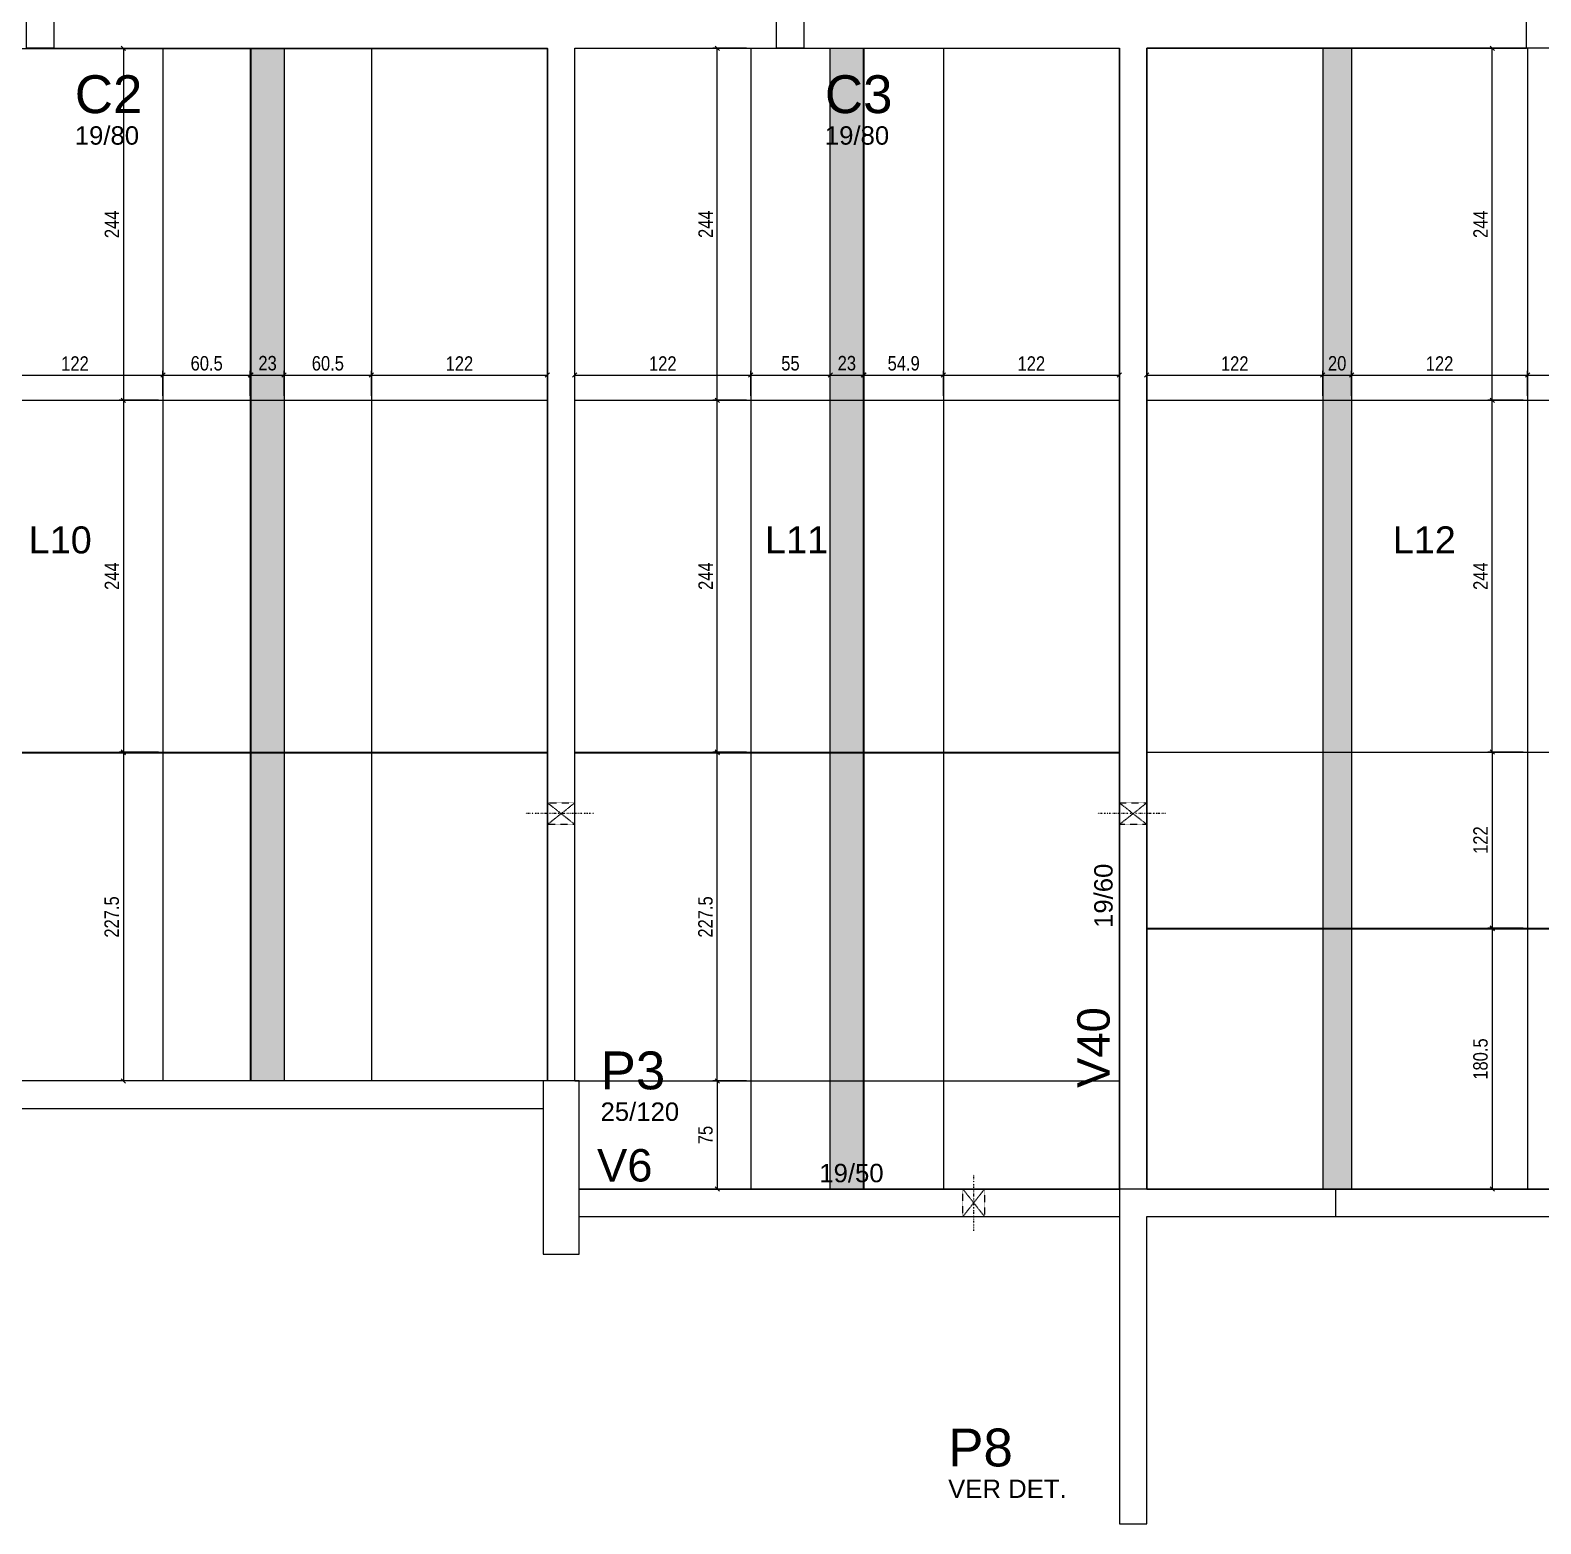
# Model space of a CAD drawing. Extents: x -9556 to -2786, y 930 to 5130.
# Drawn here: x -7998 to -6951, y 3022 to 4058 of the extents above; entities that cross this region are included whole.
import ezdxf

# ---------------------------------------------------------------- set-up
doc = ezdxf.new("R2010")
doc.units = 0
doc.linetypes.add('ESTILO_TQS_0004', pattern=[2, 0.5, -0.4, 0.1, -0.4, 0.1, -0.5])
doc.linetypes.add('HIDDEN2', pattern=[0.1875, 0.125, -0.0625])
for name, color, linetype in [('1', 3, 'Continuous'), ('200', 1, 'HIDDEN2'), ('205', 1, 'ESTILO_TQS_0004'), ('210', 3, 'HIDDEN2'), ('212', 3, 'Continuous'), ('213', 3, 'Continuous'), ('220', 5, 'Continuous'), ('222', 6, 'Continuous'), ('226', 4, 'Continuous'), ('233', 6, 'Continuous'), ('COTA', 2, 'Continuous'), ('Hachura', 7, 'Continuous'), ('Painéis', 200, 'Continuous')]:
    doc.layers.add(name, color=color, linetype=linetype)
doc.styles.add('COTA TECNICA-50', font='techl___.ttf', dxfattribs={"height": 10})
doc.styles.get("Standard").update_dxf_attribs({"font": 'arial.ttf'})
doc.dimstyles.new('COTA PAINEL-50', dxfattribs={"dimtxt": 10, "dimasz": 3, "dimexe": 3, "dimexo": 3, "dimgap": 3, "dimtad": 1, "dimdec": 1, "dimzin": 9, "dimdsep": 46, "dimtxsty": 'COTA TECNICA-50', "dimblk1": 'OBLIQUE', "dimblk2": 'OBLIQUE', "dimsah": 1, "dimcen": 0.9, "dimclrd": 4, "dimclre": 4, "dimclrt": 240, "dimadec": 1, "dimazin": 3, "dimtfac": 1, "dimtdec": 1, "dimtmove": 0, "dimatfit": 3, "dimfxl": 0, "dimtolj": 1, "dimtzin": 12, "dimarcsym": 0})

# ---------------------------------------------------------------- blocks, each defined once
blk = doc.blocks.new('_Oblique')
at = {"color": 0, "linetype": 'ByBlock', "lineweight": -2}
blk.add_line((-0.5, -0.5), (0.5, 0.5), dxfattribs=at)
blk = doc.blocks.new('*D71')
at = {"layer": 'COTA', "color": 4, "lineweight": -2}
for p, q in [((-7844.8, 3804.4), (-7844.8, 3821.8)), ((-7844.8, 3818.8), (-7821.8, 3818.8)), ((-7821.8, 3804.4), (-7821.8, 3821.8))]:
    blk.add_line(p, q, dxfattribs=at)
at = {"layer": 'Defpoints', "color": 0}
for p in [(-7821.8, 3818.8), (-7844.8, 3801.4), (-7821.8, 3801.4)]:
    blk.add_point(p, dxfattribs=at)
at = {"layer": 'COTA', "color": 4, "lineweight": -2, "xscale": 3, "yscale": 3, "zscale": 3, "rotation": 180}
blk.add_blockref('_Oblique', (-7844.8, 3818.8), dxfattribs=at)
at = {"layer": 'COTA', "color": 4, "lineweight": -2, "xscale": 3, "yscale": 3, "zscale": 3}
blk.add_blockref('_Oblique', (-7821.8, 3818.8), dxfattribs=at)
at = {"layer": 'COTA', "color": 240, "insert": (-7833.3, 3827), "char_height": 10, "attachment_point": 5, "style": 'COTA TECNICA-50'}
blk.add_mtext('\\A1;23', dxfattribs=at)
blk = doc.blocks.new('*D72')
at = {"layer": 'COTA', "color": 4, "lineweight": -2}
for p, q in [((-7821.8, 3804.4), (-7821.8, 3821.8)), ((-7821.8, 3818.8), (-7761.3, 3818.8)), ((-7761.3, 3804.4), (-7761.3, 3821.8))]:
    blk.add_line(p, q, dxfattribs=at)
at = {"layer": 'Defpoints', "color": 0}
for p in [(-7761.3, 3818.8), (-7821.8, 3801.4), (-7761.3, 3801.4)]:
    blk.add_point(p, dxfattribs=at)
at = {"layer": 'COTA', "color": 4, "lineweight": -2, "xscale": 3, "yscale": 3, "zscale": 3, "rotation": 180}
blk.add_blockref('_Oblique', (-7821.8, 3818.8), dxfattribs=at)
at = {"layer": 'COTA', "color": 4, "lineweight": -2, "xscale": 3, "yscale": 3, "zscale": 3}
blk.add_blockref('_Oblique', (-7761.3, 3818.8), dxfattribs=at)
at = {"layer": 'COTA', "color": 240, "insert": (-7791.5, 3826.9), "char_height": 10, "attachment_point": 5, "style": 'COTA TECNICA-50'}
blk.add_mtext('\\A1;60.5', dxfattribs=at)
blk = doc.blocks.new('*D73')
at = {"layer": 'COTA', "color": 4, "lineweight": -2}
for p, q in [((-7761.3, 3804.4), (-7761.3, 3821.8)), ((-7761.3, 3818.8), (-7639.3, 3818.8)), ((-7639.3, 3804.4), (-7639.3, 3821.8))]:
    blk.add_line(p, q, dxfattribs=at)
at = {"layer": 'Defpoints', "color": 0}
for p in [(-7639.3, 3818.8), (-7639.3, 3801.4), (-7761.3, 3801.4)]:
    blk.add_point(p, dxfattribs=at)
at = {"layer": 'COTA', "color": 4, "lineweight": -2, "xscale": 3, "yscale": 3, "zscale": 3, "rotation": 180}
blk.add_blockref('_Oblique', (-7761.3, 3818.8), dxfattribs=at)
at = {"layer": 'COTA', "color": 4, "lineweight": -2, "xscale": 3, "yscale": 3, "zscale": 3}
blk.add_blockref('_Oblique', (-7639.3, 3818.8), dxfattribs=at)
at = {"layer": 'COTA', "color": 240, "insert": (-7700.3, 3826.8), "char_height": 10, "attachment_point": 5, "style": 'COTA TECNICA-50'}
blk.add_mtext('\\A1;122', dxfattribs=at)
blk = doc.blocks.new('*D74')
at = {"layer": 'COTA', "color": 4, "lineweight": -2}
for p, q in [((-8027.8, 3804.3), (-8027.8, 3821.8)), ((-8027.8, 3818.8), (-7905.8, 3818.8)), ((-7905.8, 3804.4), (-7905.8, 3821.8))]:
    blk.add_line(p, q, dxfattribs=at)
at = {"layer": 'Defpoints', "color": 0}
for p in [(-7905.8, 3818.8), (-8027.8, 3801.3), (-7905.8, 3801.4)]:
    blk.add_point(p, dxfattribs=at)
at = {"layer": 'COTA', "color": 4, "lineweight": -2, "xscale": 3, "yscale": 3, "zscale": 3, "rotation": 180}
blk.add_blockref('_Oblique', (-8027.8, 3818.8), dxfattribs=at)
at = {"layer": 'COTA', "color": 4, "lineweight": -2, "xscale": 3, "yscale": 3, "zscale": 3}
blk.add_blockref('_Oblique', (-7905.8, 3818.8), dxfattribs=at)
at = {"layer": 'COTA', "color": 240, "insert": (-7966.8, 3826.8), "char_height": 10, "attachment_point": 5, "style": 'COTA TECNICA-50'}
blk.add_mtext('\\A1;122', dxfattribs=at)
blk = doc.blocks.new('*D75')
at = {"layer": 'COTA', "color": 4, "lineweight": -2}
for p, q in [((-7905.8, 3804.4), (-7905.8, 3821.8)), ((-7905.8, 3818.8), (-7845.3, 3818.8)), ((-7845.3, 3804.4), (-7845.3, 3821.8))]:
    blk.add_line(p, q, dxfattribs=at)
at = {"layer": 'Defpoints', "color": 0}
for p in [(-7845.3, 3818.8), (-7905.8, 3801.4), (-7845.3, 3801.4)]:
    blk.add_point(p, dxfattribs=at)
at = {"layer": 'COTA', "color": 4, "lineweight": -2, "xscale": 3, "yscale": 3, "zscale": 3, "rotation": 180}
blk.add_blockref('_Oblique', (-7905.8, 3818.8), dxfattribs=at)
at = {"layer": 'COTA', "color": 4, "lineweight": -2, "xscale": 3, "yscale": 3, "zscale": 3}
blk.add_blockref('_Oblique', (-7845.3, 3818.8), dxfattribs=at)
at = {"layer": 'COTA', "color": 240, "insert": (-7875.5, 3826.9), "char_height": 10, "attachment_point": 5, "style": 'COTA TECNICA-50'}
blk.add_mtext('\\A1;60.5', dxfattribs=at)
blk = doc.blocks.new('*D76')
at = {"layer": 'COTA', "color": 4, "lineweight": -2}
for p, q in [((-7908.8, 4045.3), (-7936.2, 4045.3)), ((-7933.2, 4045.3), (-7933.2, 3801.4)), ((-7908.8, 3801.4), (-7936.2, 3801.4))]:
    blk.add_line(p, q, dxfattribs=at)
at = {"layer": 'Defpoints', "color": 0}
for p in [(-7905.8, 4045.3), (-7933.2, 3801.4), (-7905.8, 3801.4)]:
    blk.add_point(p, dxfattribs=at)
at = {"layer": 'COTA', "color": 4, "lineweight": -2, "xscale": 3, "yscale": 3, "zscale": 3}
for p, rotation in [((-7933.2, 4045.3), 90), ((-7933.2, 3801.4), 270)]:
    blk.add_blockref('_Oblique', p, dxfattribs=dict(at, rotation=rotation))
at = {"layer": 'COTA', "color": 240, "insert": (-7941.2, 3923.3), "char_height": 10, "attachment_point": 5, "rotation": 90, "style": 'COTA TECNICA-50'}
blk.add_mtext('\\A1;244', dxfattribs=at)
blk = doc.blocks.new('*D77')
at = {"layer": 'COTA', "color": 4, "lineweight": -2}
for p, q in [((-7908.8, 3801.4), (-7936.2, 3801.4)), ((-7933.2, 3801.4), (-7933.2, 3557.4)), ((-7908.8, 3557.4), (-7936.2, 3557.4))]:
    blk.add_line(p, q, dxfattribs=at)
at = {"layer": 'Defpoints', "color": 0}
for p in [(-7905.8, 3801.4), (-7933.2, 3557.4), (-7905.8, 3557.4)]:
    blk.add_point(p, dxfattribs=at)
at = {"layer": 'COTA', "color": 4, "lineweight": -2, "xscale": 3, "yscale": 3, "zscale": 3}
for p, rotation in [((-7933.2, 3801.4), 90), ((-7933.2, 3557.4), 270)]:
    blk.add_blockref('_Oblique', p, dxfattribs=dict(at, rotation=rotation))
at = {"layer": 'COTA', "color": 240, "insert": (-7941.2, 3679.4), "char_height": 10, "attachment_point": 5, "rotation": 90, "style": 'COTA TECNICA-50'}
blk.add_mtext('\\A1;244', dxfattribs=at)
blk = doc.blocks.new('*D78')
at = {"layer": 'COTA', "color": 4, "lineweight": -2}
for p, q in [((-7908.8, 3556.9), (-7936.2, 3556.9)), ((-7933.2, 3556.9), (-7933.2, 3329.4)), ((-7908.8, 3329.4), (-7936.2, 3329.4))]:
    blk.add_line(p, q, dxfattribs=at)
at = {"layer": 'Defpoints', "color": 0}
for p in [(-7905.8, 3556.9), (-7933.2, 3329.4), (-7905.8, 3329.4)]:
    blk.add_point(p, dxfattribs=at)
at = {"layer": 'COTA', "color": 4, "lineweight": -2, "xscale": 3, "yscale": 3, "zscale": 3}
for p, rotation in [((-7933.2, 3556.9), 90), ((-7933.2, 3329.4), 270)]:
    blk.add_blockref('_Oblique', p, dxfattribs=dict(at, rotation=rotation))
at = {"layer": 'COTA', "color": 240, "insert": (-7941.3, 3443.1), "char_height": 10, "attachment_point": 5, "rotation": 90, "style": 'COTA TECNICA-50'}
blk.add_mtext('\\A1;227.5', dxfattribs=at)
blk = doc.blocks.new('*D79')
at = {"layer": 'COTA', "color": 4, "lineweight": -2}
for p, q in [((-7620.3, 3804.4), (-7620.3, 3821.8)), ((-7620.3, 3818.8), (-7498.3, 3818.8)), ((-7498.3, 3804.4), (-7498.3, 3821.8))]:
    blk.add_line(p, q, dxfattribs=at)
at = {"layer": 'Defpoints', "color": 0}
for p in [(-7498.3, 3818.8), (-7620.3, 3801.4), (-7498.3, 3801.4)]:
    blk.add_point(p, dxfattribs=at)
at = {"layer": 'COTA', "color": 4, "lineweight": -2, "xscale": 3, "yscale": 3, "zscale": 3, "rotation": 180}
blk.add_blockref('_Oblique', (-7620.3, 3818.8), dxfattribs=at)
at = {"layer": 'COTA', "color": 4, "lineweight": -2, "xscale": 3, "yscale": 3, "zscale": 3}
blk.add_blockref('_Oblique', (-7498.3, 3818.8), dxfattribs=at)
at = {"layer": 'COTA', "color": 240, "insert": (-7559.3, 3826.8), "char_height": 10, "attachment_point": 5, "style": 'COTA TECNICA-50'}
blk.add_mtext('\\A1;122', dxfattribs=at)
blk = doc.blocks.new('*D80')
at = {"layer": 'COTA', "color": 4, "lineweight": -2}
for p, q in [((-7498.3, 3804.4), (-7498.3, 3821.8)), ((-7498.3, 3818.8), (-7443.2, 3818.8)), ((-7443.2, 3804.4), (-7443.2, 3821.8))]:
    blk.add_line(p, q, dxfattribs=at)
at = {"layer": 'Defpoints', "color": 0}
for p in [(-7443.2, 3818.8), (-7498.3, 3801.4), (-7443.2, 3801.4)]:
    blk.add_point(p, dxfattribs=at)
at = {"layer": 'COTA', "color": 4, "lineweight": -2, "xscale": 3, "yscale": 3, "zscale": 3, "rotation": 180}
blk.add_blockref('_Oblique', (-7498.3, 3818.8), dxfattribs=at)
at = {"layer": 'COTA', "color": 4, "lineweight": -2, "xscale": 3, "yscale": 3, "zscale": 3}
blk.add_blockref('_Oblique', (-7443.2, 3818.8), dxfattribs=at)
at = {"layer": 'COTA', "color": 240, "insert": (-7470.8, 3826.9), "char_height": 10, "attachment_point": 5, "style": 'COTA TECNICA-50'}
blk.add_mtext('\\A1;55', dxfattribs=at)
blk = doc.blocks.new('*D81')
at = {"layer": 'COTA', "color": 4, "lineweight": -2}
for p, q in [((-7443.2, 3804.4), (-7443.2, 3821.8)), ((-7443.2, 3818.8), (-7420.2, 3818.8)), ((-7420.2, 3804.4), (-7420.2, 3821.8))]:
    blk.add_line(p, q, dxfattribs=at)
at = {"layer": 'Defpoints', "color": 0}
for p in [(-7420.2, 3818.8), (-7443.2, 3801.4), (-7420.2, 3801.4)]:
    blk.add_point(p, dxfattribs=at)
at = {"layer": 'COTA', "color": 4, "lineweight": -2, "xscale": 3, "yscale": 3, "zscale": 3, "rotation": 180}
blk.add_blockref('_Oblique', (-7443.2, 3818.8), dxfattribs=at)
at = {"layer": 'COTA', "color": 4, "lineweight": -2, "xscale": 3, "yscale": 3, "zscale": 3}
blk.add_blockref('_Oblique', (-7420.2, 3818.8), dxfattribs=at)
at = {"layer": 'COTA', "color": 240, "insert": (-7431.7, 3827), "char_height": 10, "attachment_point": 5, "style": 'COTA TECNICA-50'}
blk.add_mtext('\\A1;23', dxfattribs=at)
blk = doc.blocks.new('*D82')
at = {"layer": 'COTA', "color": 4, "lineweight": -2}
for p, q in [((-7419.7, 3804.4), (-7419.7, 3821.8)), ((-7419.7, 3818.8), (-7364.8, 3818.8)), ((-7364.8, 3804.4), (-7364.8, 3821.8))]:
    blk.add_line(p, q, dxfattribs=at)
at = {"layer": 'Defpoints', "color": 0}
for p in [(-7364.8, 3818.8), (-7419.7, 3801.4), (-7364.8, 3801.4)]:
    blk.add_point(p, dxfattribs=at)
at = {"layer": 'COTA', "color": 4, "lineweight": -2, "xscale": 3, "yscale": 3, "zscale": 3, "rotation": 180}
blk.add_blockref('_Oblique', (-7419.7, 3818.8), dxfattribs=at)
at = {"layer": 'COTA', "color": 4, "lineweight": -2, "xscale": 3, "yscale": 3, "zscale": 3}
blk.add_blockref('_Oblique', (-7364.8, 3818.8), dxfattribs=at)
at = {"layer": 'COTA', "color": 240, "insert": (-7392.3, 3826.9), "char_height": 10, "attachment_point": 5, "style": 'COTA TECNICA-50'}
blk.add_mtext('\\A1;54.9', dxfattribs=at)
blk = doc.blocks.new('*D83')
at = {"layer": 'COTA', "color": 4, "lineweight": -2}
for p, q in [((-7364.8, 3804.4), (-7364.8, 3821.8)), ((-7364.8, 3818.8), (-7242.8, 3818.8)), ((-7242.8, 3804.4), (-7242.8, 3821.8))]:
    blk.add_line(p, q, dxfattribs=at)
at = {"layer": 'Defpoints', "color": 0}
for p in [(-7242.8, 3818.8), (-7364.8, 3801.4), (-7242.8, 3801.4)]:
    blk.add_point(p, dxfattribs=at)
at = {"layer": 'COTA', "color": 4, "lineweight": -2, "xscale": 3, "yscale": 3, "zscale": 3, "rotation": 180}
blk.add_blockref('_Oblique', (-7364.8, 3818.8), dxfattribs=at)
at = {"layer": 'COTA', "color": 4, "lineweight": -2, "xscale": 3, "yscale": 3, "zscale": 3}
blk.add_blockref('_Oblique', (-7242.8, 3818.8), dxfattribs=at)
at = {"layer": 'COTA', "color": 240, "insert": (-7303.8, 3826.8), "char_height": 10, "attachment_point": 5, "style": 'COTA TECNICA-50'}
blk.add_mtext('\\A1;122', dxfattribs=at)
blk = doc.blocks.new('*D84')
at = {"layer": 'COTA', "color": 4, "lineweight": -2}
for p, q in [((-7501.3, 3801.4), (-7524.5, 3801.4)), ((-7521.5, 3557.4), (-7521.5, 3801.4)), ((-7501.3, 3557.4), (-7524.5, 3557.4))]:
    blk.add_line(p, q, dxfattribs=at)
at = {"layer": 'Defpoints', "color": 0}
for p in [(-7521.5, 3801.4), (-7498.3, 3801.4), (-7498.3, 3557.4)]:
    blk.add_point(p, dxfattribs=at)
at = {"layer": 'COTA', "color": 4, "lineweight": -2, "xscale": 3, "yscale": 3, "zscale": 3}
for p, rotation in [((-7521.5, 3801.4), 90), ((-7521.5, 3557.4), 270)]:
    blk.add_blockref('_Oblique', p, dxfattribs=dict(at, rotation=rotation))
at = {"layer": 'COTA', "color": 240, "insert": (-7529.6, 3679.4), "char_height": 10, "attachment_point": 5, "rotation": 90, "style": 'COTA TECNICA-50'}
blk.add_mtext('\\A1;244', dxfattribs=at)
blk = doc.blocks.new('*D85')
at = {"layer": 'COTA', "color": 4, "lineweight": -2}
for p, q in [((-7501.3, 4045.4), (-7524.5, 4045.4)), ((-7521.5, 3801.4), (-7521.5, 4045.4)), ((-7501.3, 3801.4), (-7524.5, 3801.4))]:
    blk.add_line(p, q, dxfattribs=at)
at = {"layer": 'Defpoints', "color": 0}
for p in [(-7521.5, 4045.4), (-7498.3, 4045.4), (-7498.3, 3801.4)]:
    blk.add_point(p, dxfattribs=at)
at = {"layer": 'COTA', "color": 4, "lineweight": -2, "xscale": 3, "yscale": 3, "zscale": 3}
for p, rotation in [((-7521.5, 4045.4), 90), ((-7521.5, 3801.4), 270)]:
    blk.add_blockref('_Oblique', p, dxfattribs=dict(at, rotation=rotation))
at = {"layer": 'COTA', "color": 240, "insert": (-7529.6, 3923.4), "char_height": 10, "attachment_point": 5, "rotation": 90, "style": 'COTA TECNICA-50'}
blk.add_mtext('\\A1;244', dxfattribs=at)
blk = doc.blocks.new('*D86')
at = {"layer": 'COTA', "color": 4, "lineweight": -2}
for p, q in [((-7501.3, 3556.9), (-7524.5, 3556.9)), ((-7521.5, 3329.4), (-7521.5, 3556.9)), ((-7501.3, 3329.4), (-7524.5, 3329.4))]:
    blk.add_line(p, q, dxfattribs=at)
at = {"layer": 'Defpoints', "color": 0}
for p in [(-7521.5, 3556.9), (-7498.3, 3556.9), (-7498.3, 3329.4)]:
    blk.add_point(p, dxfattribs=at)
at = {"layer": 'COTA', "color": 4, "lineweight": -2, "xscale": 3, "yscale": 3, "zscale": 3}
for p, rotation in [((-7521.5, 3556.9), 90), ((-7521.5, 3329.4), 270)]:
    blk.add_blockref('_Oblique', p, dxfattribs=dict(at, rotation=rotation))
at = {"layer": 'COTA', "color": 240, "insert": (-7529.7, 3443.1), "char_height": 10, "attachment_point": 5, "rotation": 90, "style": 'COTA TECNICA-50'}
blk.add_mtext('\\A1;227.5', dxfattribs=at)
blk = doc.blocks.new('*D87')
at = {"layer": 'COTA', "color": 4, "lineweight": -2}
for p, q in [((-7501.3, 3329.4), (-7524.5, 3329.4)), ((-7521.5, 3329.4), (-7521.5, 3254.4)), ((-7501.3, 3254.4), (-7524.5, 3254.4))]:
    blk.add_line(p, q, dxfattribs=at)
at = {"layer": 'Defpoints', "color": 0}
for p in [(-7498.3, 3329.4), (-7521.5, 3254.4), (-7498.3, 3254.4)]:
    blk.add_point(p, dxfattribs=at)
at = {"layer": 'COTA', "color": 4, "lineweight": -2, "xscale": 3, "yscale": 3, "zscale": 3}
for p, rotation in [((-7521.5, 3329.4), 90), ((-7521.5, 3254.4), 270)]:
    blk.add_blockref('_Oblique', p, dxfattribs=dict(at, rotation=rotation))
at = {"layer": 'COTA', "color": 240, "insert": (-7529.7, 3291.9), "char_height": 10, "attachment_point": 5, "rotation": 90, "style": 'COTA TECNICA-50'}
blk.add_mtext('\\A1;75', dxfattribs=at)
blk = doc.blocks.new('*D98')
at = {"layer": 'COTA', "color": 4, "lineweight": -2}
for p, q in [((-7223.8, 3804.4), (-7223.8, 3821.8)), ((-7223.8, 3818.8), (-7101.8, 3818.8)), ((-7101.8, 3804.4), (-7101.8, 3821.8))]:
    blk.add_line(p, q, dxfattribs=at)
at = {"layer": 'Defpoints', "color": 0}
for p in [(-7101.8, 3818.8), (-7223.8, 3801.4), (-7101.8, 3801.4)]:
    blk.add_point(p, dxfattribs=at)
at = {"layer": 'COTA', "color": 4, "lineweight": -2, "xscale": 3, "yscale": 3, "zscale": 3, "rotation": 180}
blk.add_blockref('_Oblique', (-7223.8, 3818.8), dxfattribs=at)
at = {"layer": 'COTA', "color": 4, "lineweight": -2, "xscale": 3, "yscale": 3, "zscale": 3}
blk.add_blockref('_Oblique', (-7101.8, 3818.8), dxfattribs=at)
at = {"layer": 'COTA', "color": 240, "insert": (-7162.8, 3826.8), "char_height": 10, "attachment_point": 5, "style": 'COTA TECNICA-50'}
blk.add_mtext('\\A1;122', dxfattribs=at)
blk = doc.blocks.new('*D99')
at = {"layer": 'COTA', "color": 4, "lineweight": -2}
for p, q in [((-7101.8, 3804.4), (-7101.8, 3821.8)), ((-7101.8, 3818.8), (-7081.8, 3818.8)), ((-7081.8, 3804.4), (-7081.8, 3821.8))]:
    blk.add_line(p, q, dxfattribs=at)
at = {"layer": 'Defpoints', "color": 0}
for p in [(-7081.8, 3818.8), (-7101.8, 3801.4), (-7081.8, 3801.4)]:
    blk.add_point(p, dxfattribs=at)
at = {"layer": 'COTA', "color": 4, "lineweight": -2, "xscale": 3, "yscale": 3, "zscale": 3, "rotation": 180}
blk.add_blockref('_Oblique', (-7101.8, 3818.8), dxfattribs=at)
at = {"layer": 'COTA', "color": 4, "lineweight": -2, "xscale": 3, "yscale": 3, "zscale": 3}
blk.add_blockref('_Oblique', (-7081.8, 3818.8), dxfattribs=at)
at = {"layer": 'COTA', "color": 240, "insert": (-7091.8, 3826.9), "char_height": 10, "attachment_point": 5, "style": 'COTA TECNICA-50'}
blk.add_mtext('\\A1;20', dxfattribs=at)
blk = doc.blocks.new('*D100')
at = {"layer": 'COTA', "color": 4, "lineweight": -2}
for p, q in [((-7081.8, 3804.4), (-7081.8, 3821.8)), ((-7081.8, 3818.8), (-6959.8, 3818.8)), ((-6959.8, 3804.4), (-6959.8, 3821.8))]:
    blk.add_line(p, q, dxfattribs=at)
at = {"layer": 'Defpoints', "color": 0}
for p in [(-6959.8, 3818.8), (-7081.8, 3801.4), (-6959.8, 3801.4)]:
    blk.add_point(p, dxfattribs=at)
at = {"layer": 'COTA', "color": 4, "lineweight": -2, "xscale": 3, "yscale": 3, "zscale": 3, "rotation": 180}
blk.add_blockref('_Oblique', (-7081.8, 3818.8), dxfattribs=at)
at = {"layer": 'COTA', "color": 4, "lineweight": -2, "xscale": 3, "yscale": 3, "zscale": 3}
blk.add_blockref('_Oblique', (-6959.8, 3818.8), dxfattribs=at)
at = {"layer": 'COTA', "color": 240, "insert": (-7020.8, 3826.8), "char_height": 10, "attachment_point": 5, "style": 'COTA TECNICA-50'}
blk.add_mtext('\\A1;122', dxfattribs=at)
blk = doc.blocks.new('*D101')
at = {"layer": 'COTA', "color": 4, "lineweight": -2}
for p, q in [((-6959.8, 3804.4), (-6959.8, 3821.8)), ((-6959.8, 3818.8), (-6908.3, 3818.8)), ((-6908.3, 3804.4), (-6908.3, 3821.8))]:
    blk.add_line(p, q, dxfattribs=at)
at = {"layer": 'Defpoints', "color": 0}
for p in [(-6908.3, 3818.8), (-6959.8, 3801.4), (-6908.3, 3801.4)]:
    blk.add_point(p, dxfattribs=at)
at = {"layer": 'COTA', "color": 4, "lineweight": -2, "xscale": 3, "yscale": 3, "zscale": 3, "rotation": 180}
blk.add_blockref('_Oblique', (-6959.8, 3818.8), dxfattribs=at)
at = {"layer": 'COTA', "color": 4, "lineweight": -2, "xscale": 3, "yscale": 3, "zscale": 3}
blk.add_blockref('_Oblique', (-6908.3, 3818.8), dxfattribs=at)
at = {"layer": 'COTA', "color": 240, "insert": (-6934, 3826.9), "char_height": 10, "attachment_point": 5, "style": 'COTA TECNICA-50'}
blk.add_mtext('\\A1;51.5', dxfattribs=at)
blk = doc.blocks.new('*D104')
at = {"layer": 'COTA', "color": 4, "lineweight": -2}
for p, q in [((-6962.8, 3801.4), (-6987.3, 3801.4)), ((-6984.3, 3557.4), (-6984.3, 3801.4)), ((-6962.8, 3557.4), (-6987.3, 3557.4))]:
    blk.add_line(p, q, dxfattribs=at)
at = {"layer": 'Defpoints', "color": 0}
for p in [(-6984.3, 3801.4), (-6959.8, 3801.4), (-6959.8, 3557.4)]:
    blk.add_point(p, dxfattribs=at)
at = {"layer": 'COTA', "color": 4, "lineweight": -2, "xscale": 3, "yscale": 3, "zscale": 3}
for p, rotation in [((-6984.3, 3801.4), 90), ((-6984.3, 3557.4), 270)]:
    blk.add_blockref('_Oblique', p, dxfattribs=dict(at, rotation=rotation))
at = {"layer": 'COTA', "color": 240, "insert": (-6992.4, 3679.4), "char_height": 10, "attachment_point": 5, "rotation": 90, "style": 'COTA TECNICA-50'}
blk.add_mtext('\\A1;244', dxfattribs=at)
blk = doc.blocks.new('*D105')
at = {"layer": 'COTA', "color": 4, "lineweight": -2}
for p, q in [((-6962.8, 4045.4), (-6987.3, 4045.4)), ((-6984.3, 3801.4), (-6984.3, 4045.4)), ((-6962.8, 3801.4), (-6987.3, 3801.4))]:
    blk.add_line(p, q, dxfattribs=at)
at = {"layer": 'Defpoints', "color": 0}
for p in [(-6984.3, 4045.4), (-6959.8, 4045.4), (-6959.8, 3801.4)]:
    blk.add_point(p, dxfattribs=at)
at = {"layer": 'COTA', "color": 4, "lineweight": -2, "xscale": 3, "yscale": 3, "zscale": 3}
for p, rotation in [((-6984.3, 4045.4), 90), ((-6984.3, 3801.4), 270)]:
    blk.add_blockref('_Oblique', p, dxfattribs=dict(at, rotation=rotation))
at = {"layer": 'COTA', "color": 240, "insert": (-6992.4, 3923.4), "char_height": 10, "attachment_point": 5, "rotation": 90, "style": 'COTA TECNICA-50'}
blk.add_mtext('\\A1;244', dxfattribs=at)
blk = doc.blocks.new('*D106')
at = {"layer": 'COTA', "color": 4, "lineweight": -2}
for p, q in [((-6962.8, 3557.4), (-6987.3, 3557.4)), ((-6984.3, 3557.4), (-6984.3, 3435.4)), ((-6962.8, 3435.4), (-6987.3, 3435.4))]:
    blk.add_line(p, q, dxfattribs=at)
at = {"layer": 'Defpoints', "color": 0}
for p in [(-6959.8, 3557.4), (-6984.3, 3435.4), (-6959.8, 3435.4)]:
    blk.add_point(p, dxfattribs=at)
at = {"layer": 'COTA', "color": 4, "lineweight": -2, "xscale": 3, "yscale": 3, "zscale": 3}
for p, rotation in [((-6984.3, 3557.4), 90), ((-6984.3, 3435.4), 270)]:
    blk.add_blockref('_Oblique', p, dxfattribs=dict(at, rotation=rotation))
at = {"layer": 'COTA', "color": 240, "insert": (-6992.4, 3496.4), "char_height": 10, "attachment_point": 5, "rotation": 90, "style": 'COTA TECNICA-50'}
blk.add_mtext('\\A1;122', dxfattribs=at)
blk = doc.blocks.new('*D107')
at = {"layer": 'COTA', "color": 4, "lineweight": -2}
for p, q in [((-6962.8, 3434.9), (-6987.3, 3434.9)), ((-6984.3, 3434.9), (-6984.3, 3254.4)), ((-6962.8, 3254.4), (-6987.3, 3254.4))]:
    blk.add_line(p, q, dxfattribs=at)
at = {"layer": 'Defpoints', "color": 0}
for p in [(-6959.8, 3434.9), (-6984.3, 3254.4), (-6959.8, 3254.4)]:
    blk.add_point(p, dxfattribs=at)
at = {"layer": 'COTA', "color": 4, "lineweight": -2, "xscale": 3, "yscale": 3, "zscale": 3}
for p, rotation in [((-6984.3, 3434.9), 90), ((-6984.3, 3254.4), 270)]:
    blk.add_blockref('_Oblique', p, dxfattribs=dict(at, rotation=rotation))
at = {"layer": 'COTA', "color": 240, "insert": (-6992.4, 3344.6), "char_height": 10, "attachment_point": 5, "rotation": 90, "style": 'COTA TECNICA-50'}
blk.add_mtext('\\A1;180.5', dxfattribs=at)

msp = doc.modelspace()

# ---------------------------------------------------------------- hatches: boundary and pattern name
at = {"layer": 'Hachura'}
h = msp.add_hatch(color=252, dxfattribs=at)
h.dxf.hatch_style = 1
h.paths.add_polyline_path([(-8027.8, 4045.32), (-8050.8, 4045.32), (-8050.8, 3801.34), (-8027.8, 3801.35)])
h.paths.add_polyline_path([(-8027.8, 3801.35), (-8050.8, 3801.34), (-8050.8, 3557.34), (-8027.8, 3557.35)])
h.paths.add_polyline_path([(-8027.8, 3556.85), (-8050.8, 3556.84), (-8050.8, 3329.4), (-8027.8, 3329.4)])
h.paths.add_polyline_path([(-7821.8, 3556.87), (-7844.8, 3556.87), (-7844.8, 3329.4), (-7821.8, 3329.4)])
h.paths.add_polyline_path([(-7821.8, 3801.37), (-7844.8, 3801.37), (-7844.8, 3557.37), (-7821.8, 3557.37)])
h.paths.add_polyline_path([(-7821.8, 4045.32), (-7844.8, 4045.32), (-7844.8, 3801.37), (-7821.8, 3801.37)])
h = msp.add_hatch(color=252, dxfattribs=at)
h.dxf.hatch_style = 1
h.paths.add_polyline_path([(-7420.25, 3329.4), (-7443.25, 3329.4), (-7443.25, 3254.39), (-7420.25, 3254.39)])
h.paths.add_polyline_path([(-7420.25, 3556.9), (-7443.25, 3556.9), (-7443.25, 3329.4), (-7420.25, 3329.4)])
h.paths.add_polyline_path([(-7420.25, 4045.4), (-7443.25, 4045.4), (-7443.25, 3557.4), (-7420.25, 3557.4)])
h = msp.add_hatch(color=252, dxfattribs=at)
h.dxf.hatch_style = 1
h.paths.add_polyline_path([(-6887.8, 3434.9), (-6907.8, 3434.9), (-6907.8, 3254.39), (-6887.8, 3254.39)])
h.paths.add_polyline_path([(-6887.8, 4045.4), (-6907.8, 4045.4), (-6907.8, 3435.4), (-6887.8, 3435.4)])
h.paths.add_polyline_path([(-7081.8, 3434.9), (-7101.8, 3434.9), (-7101.8, 3254.39), (-7081.8, 3254.39)])
h.paths.add_polyline_path([(-7081.8, 4045.4), (-7101.8, 4045.4), (-7101.8, 3435.4), (-7081.8, 3435.4)])

# ---------------------------------------------------------------- linework, layer by layer
at = {"layer": '1'}
for p, q in [((-7981.45, 4045.4), (-7639.3, 4045.4)), ((-7639.3, 3329.4), (-7639.3, 4045.4)), ((-7620.3, 4045.4), (-7480.45, 4045.4)), ((-7620.3, 3329.4), (-7620.3, 4045.4)), ((-7461.45, 4045.4), (-7242.8, 4045.4)), ((-7242.8, 3254.39), (-7242.8, 4045.4)), ((-7223.8, 3254.39), (-7223.8, 4045.4)), ((-7223.8, 4045.4), (-6960.45, 4045.4)), ((-8230.3, 3310.4), (-7642.3, 3310.4)), ((-7617.3, 3254.39), (-7242.8, 3254.39)), ((-7617.3, 3235.39), (-7242.8, 3235.39))]:
    msp.add_line(p, q, dxfattribs=at)
for points in [[(-7642.3, 3329.4), (-8230.3, 3329.4)], [(-6992.8, 3254.39), (-7092.8, 3254.39)], [(-6896.8, 3254.39), (-6992.8, 3254.39)], [(-7092.8, 3235.39), (-6983.3, 3235.39)], [(-6983.3, 3235.39), (-6896.8, 3235.39)]]:
    msp.add_lwpolyline(points, dxfattribs=at)
at = {"layer": '200'}
for p, q in [((-7620.3, 3507.24), (-7639.3, 3522.24)), ((-7639.3, 3507.24), (-7620.3, 3522.24)), ((-7223.8, 3507.24), (-7242.8, 3522.24)), ((-7242.8, 3507.24), (-7223.8, 3522.24)), ((-7351.26, 3235.39), (-7336.26, 3254.39)), ((-7351.26, 3254.39), (-7336.26, 3235.39))]:
    msp.add_line(p, q, dxfattribs=at)
at = {"layer": '205'}
for p, q in [((-7607.31, 3514.74), (-7654.3, 3514.74)), ((-7210.81, 3514.74), (-7257.8, 3514.74)), ((-7343.76, 3225.39), (-7343.76, 3264.39))]:
    msp.add_line(p, q, dxfattribs=at)
at = {"layer": '210'}
for p, q in [((-7639.3, 3522.24), (-7620.3, 3522.24)), ((-7242.8, 3522.24), (-7223.8, 3522.24)), ((-7620.3, 3507.24), (-7639.3, 3507.24)), ((-7223.8, 3507.24), (-7242.8, 3507.24)), ((-7351.26, 3235.39), (-7351.26, 3254.39)), ((-7336.26, 3254.39), (-7336.26, 3235.39))]:
    msp.add_line(p, q, dxfattribs=at)
at = {"layer": '222'}
for points in [[(-8000.45, 4045.4), (-8000.45, 4125.4), (-7981.45, 4125.4), (-7981.45, 4045.4), (-8000.45, 4045.4)], [(-7480.45, 4045.4), (-7480.45, 4125.4), (-7461.45, 4125.4), (-7461.45, 4045.4), (-7480.45, 4045.4)], [(-6960.45, 4045.4), (-6960.45, 4125.4), (-6941.45, 4125.4), (-6941.45, 4045.4), (-6960.45, 4045.4)], [(-7642.3, 3209.4), (-7617.3, 3209.4), (-7617.3, 3329.4), (-7642.3, 3329.4), (-7642.3, 3209.4)], [(-7242.8, 3022.39), (-7242.8, 3022.39), (-7223.8, 3022.39), (-7223.8, 3235.39), (-7092.8, 3235.39), (-7092.8, 3254.39), (-7242.8, 3254.39), (-7242.8, 3022.39)]]:
    msp.add_lwpolyline(points, dxfattribs=at)
at = {"layer": 'Painéis'}
for p, q in [((-7905.8, 4045.4), (-7905.8, 3329.4)), ((-7845.3, 4045.4), (-7845.3, 3329.4)), ((-7844.8, 4045.4), (-7844.8, 3329.4)), ((-7821.8, 4045.4), (-7821.8, 3329.4)), ((-7761.3, 4045.4), (-7761.3, 3329.4)), ((-7620.3, 4045.4), (-7242.8, 4045.4)), ((-7498.3, 4045.4), (-7498.3, 3254.39)), ((-7443.25, 3254.39), (-7443.25, 4045.4)), ((-7420.25, 3254.39), (-7420.25, 4045.4)), ((-7419.75, 3254.39), (-7419.75, 4045.4)), ((-7364.8, 4045.4), (-7364.8, 3254.39)), ((-7223.8, 4045.4), (-7223.8, 3254.39)), ((-7101.8, 4045.4), (-7101.8, 3254.39)), ((-7081.8, 4045.4), (-7081.8, 3254.39)), ((-6959.8, 4045.4), (-6959.8, 3254.39)), ((-8233.27, 3801.32), (-7639.27, 3801.4)), ((-7620.3, 3801.4), (-7242.8, 3801.4)), ((-7223.8, 3801.4), (-6765.8, 3801.4)), ((-8233.23, 3557.32), (-7639.23, 3557.4)), ((-8233.23, 3556.82), (-7639.23, 3556.9)), ((-7620.3, 3557.4), (-7242.8, 3557.4)), ((-7620.3, 3556.9), (-7242.8, 3556.9)), ((-7223.8, 3557.4), (-6765.8, 3557.4)), ((-7223.8, 3435.4), (-6765.8, 3435.4)), ((-7223.8, 3434.9), (-6765.8, 3434.9)), ((-7620.3, 3329.4), (-7242.8, 3329.4))]:
    msp.add_line(p, q, dxfattribs=at)
for points in [[(-8233.3, 4045.32), (-7639.3, 4045.32), (-7639.3, 3329.4), (-8233.3, 3329.4)], [(-7223.8, 3254.39), (-6765.8, 3254.39), (-6765.8, 4045.4), (-7223.8, 4045.4)]]:
    msp.add_lwpolyline(points, close=True, dxfattribs=at)
msp.add_lwpolyline([(-7620.3, 4045.4), (-7242.8, 4045.4), (-7242.8, 3254.39), (-7617.3, 3254.39), (-7617.3, 3329.4), (-7620.3, 3329.4), (-7620.3, 4045.4)], dxfattribs=at)

# ---------------------------------------------------------------- texts
at = {"layer": '212'}
msp.add_text('19/60', height=12.75, rotation=90, dxfattribs=at).set_placement((-7247.47, 3435.51))
msp.add_text('19/50', height=12.75, dxfattribs=at).set_placement((-7450.79, 3259.19))
at = {"layer": '213'}
for s, p in [('19/80', (-7966.94, 3978.54)), ('19/80', (-7446.94, 3978.54)), ('25/120', (-7602.45, 3301.74)), ('VER DET.', (-7361.46, 3040.3))]:
    msp.add_text(s, height=12.75, dxfattribs=at).set_placement(p)
at = {"layer": '220'}
for s, p in [('C2', (-7966.94, 4000.41)), ('C3', (-7446.94, 4000.41)), ('P3', (-7602.45, 3323.61)), ('P8', (-7361.46, 3062.16))]:
    msp.add_text(s, height=26.25, dxfattribs=at).set_placement(p)
at = {"layer": '226'}
for s, p in [('L10', (-7998.88, 3695.15)), ('L11', (-7488.41, 3695.15)), ('L12', (-7053.22, 3695.15))]:
    msp.add_text(s, height=18.75, dxfattribs=at).set_placement(p)
at = {"layer": '233'}
msp.add_text('V40', height=22.5, rotation=90, dxfattribs=at).set_placement((-7249.48, 3324.62))
msp.add_text('V6', height=22.5, dxfattribs=at).set_placement((-7604.88, 3259.68))

# ---------------------------------------------------------------- dimensions: what is measured, and where the dimension line sits
at = {"layer": 'COTA'}
for base, p1, p2, picture, middle in [((-7933.17, 3801.36), (-7905.8, 4045.32), (-7905.8, 3801.36), '*D76', (-7941.25, 3923.34)), ((-7521.55, 4045.4), (-7498.3, 3801.4), (-7498.3, 4045.4), '*D85', (-7529.62, 3923.4)), ((-6984.32, 4045.4), (-6959.8, 3801.4), (-6959.8, 4045.4), '*D105', (-6992.39, 3923.4)), ((-7933.17, 3557.36), (-7905.8, 3801.36), (-7905.77, 3557.36), '*D77', (-7941.25, 3679.36)), ((-7521.55, 3801.4), (-7498.3, 3557.4), (-7498.3, 3801.4), '*D84', (-7529.62, 3679.4)), ((-6984.32, 3801.4), (-6959.8, 3557.4), (-6959.8, 3801.4), '*D104', (-6992.39, 3679.4)), ((-7933.17, 3329.4), (-7905.8, 3556.86), (-7905.8, 3329.4), '*D78', (-7941.28, 3443.13)), ((-7521.55, 3556.9), (-7498.3, 3329.4), (-7498.3, 3556.9), '*D86', (-7529.66, 3443.15)), ((-6984.32, 3435.4), (-6959.8, 3557.4), (-6959.8, 3435.4), '*D106', (-6992.38, 3496.4)), ((-6984.32, 3254.39), (-6959.8, 3434.9), (-6959.8, 3254.39), '*D107', (-6992.45, 3344.65)), ((-7521.55, 3254.39), (-7498.3, 3329.4), (-7498.3, 3254.39), '*D87', (-7529.66, 3291.9))]:
    dim = msp.add_linear_dim(base=base, p1=p1, p2=p2, angle=90, dimstyle='COTA PAINEL-50', dxfattribs=at)
    dim.commit()
    dim.dimension.update_dxf_attribs({"geometry": picture, "text_midpoint": middle})
for base, p1, p2, picture, middle in [((-7905.8, 3818.76), (-8027.8, 3801.35), (-7905.8, 3801.36), '*D74', (-7966.8, 3826.81)), ((-7845.3, 3818.76), (-7905.8, 3801.36), (-7845.3, 3801.36), '*D75', (-7875.55, 3826.87)), ((-7761.3, 3818.76), (-7821.8, 3801.37), (-7761.3, 3801.38), '*D72', (-7791.55, 3826.87)), ((-7639.27, 3818.76), (-7761.3, 3801.38), (-7639.27, 3801.4), '*D73', (-7700.28, 3826.81)), ((-7498.3, 3818.76), (-7620.3, 3801.4), (-7498.3, 3801.4), '*D79', (-7559.3, 3826.81)), ((-7443.247935, 3818.755737), (-7498.297934, 3801.396534), (-7443.247935, 3801.396534), '*D80', (-7470.772934, 3826.865386)), ((-7420.25, 3818.76), (-7443.25, 3801.4), (-7420.25, 3801.4), '*D81', (-7431.75, 3826.98)), ((-7364.79794, 3818.75574), (-7419.74793, 3801.39653), (-7364.79794, 3801.39653), '*D82', (-7392.27293, 3826.89463)), ((-7242.8, 3818.76), (-7364.8, 3801.4), (-7242.8, 3801.4), '*D83', (-7303.8, 3826.81)), ((-7101.8, 3818.76), (-7223.8, 3801.4), (-7101.8, 3801.4), '*D98', (-7162.8, 3826.81)), ((-6959.8, 3818.76), (-7081.8, 3801.4), (-6959.8, 3801.4), '*D100', (-7020.8, 3826.81)), ((-6908.3, 3818.76), (-6959.8, 3801.4), (-6908.3, 3801.4), '*D101', (-6934.05, 3826.87))]:
    dim = msp.add_linear_dim(base=base, p1=p1, p2=p2, dimstyle='COTA PAINEL-50', dxfattribs=at)
    dim.commit()
    dim.dimension.update_dxf_attribs({"geometry": picture, "text_midpoint": middle})
for base, p1, p2, picture, middle in [((-7821.8, 3818.76), (-7844.8, 3801.37), (-7821.8, 3801.37), '*D71', (-7833.3, 3818.76)), ((-7081.8, 3818.76), (-7101.8, 3801.4), (-7081.8, 3801.4), '*D99', (-7091.8, 3818.76))]:
    dim = msp.add_linear_dim(base=base, p1=p1, p2=p2, dimstyle='COTA PAINEL-50', dxfattribs=at)
    dim.commit()
    dim.dimension.update_dxf_attribs({"geometry": picture, "text_midpoint": middle, "dimtype": 160})

doc.saveas('drawing.dxf')
